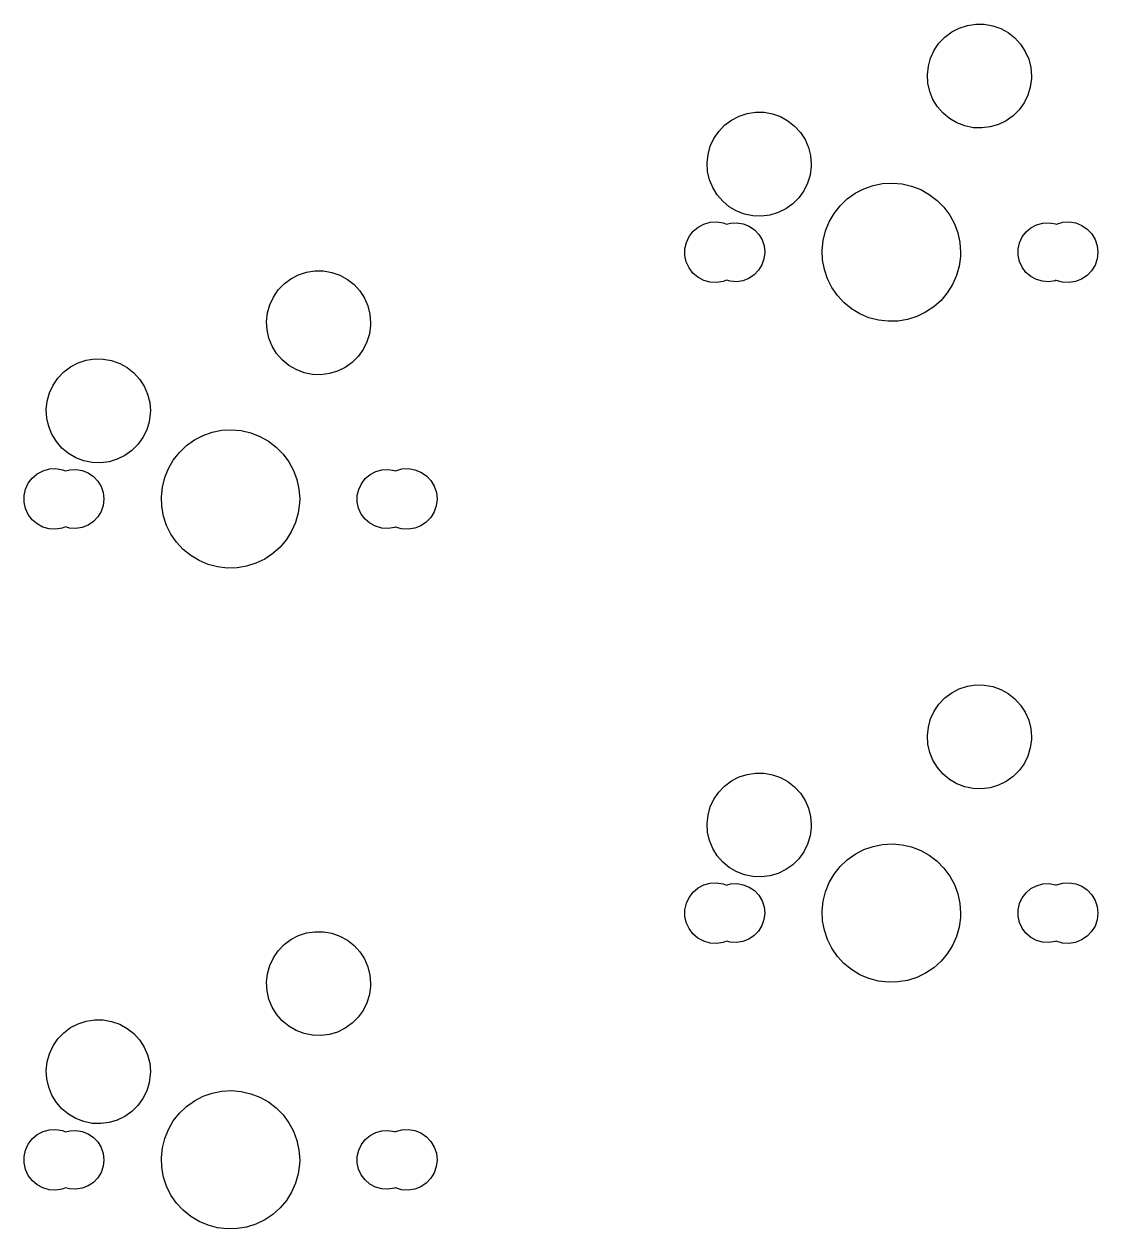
# Model space of a CAD drawing. Extents: x 52 to 375, y -138 to -43.
# Drawn here: x 90.06 to 121.02, y -120.36 to -85.63 of the extents above; entities that cross this region are included whole.
import ezdxf

# ---------------------------------------------------------------- set-up
doc = ezdxf.new("R2010")
doc.units = 0
doc.layers.add('BLACK', color=7, linetype='CONTINUOUS')

msp = doc.modelspace()

# ---------------------------------------------------------------- linework, layer by layer
at = {"layer": 'BLACK', "linetype": 'CONTINUOUS'}
for p, q in [((116.803, -85.8527), (117.021, -85.7392)), ((117.021, -85.7392), (117.254, -85.6628)), ((117.254, -85.6628), (117.497, -85.6257)), ((117.497, -85.6257), (117.743, -85.6287)), ((117.743, -85.6287), (117.985, -85.6718)), ((117.985, -85.6718), (118.217, -85.7538)), ((118.217, -85.7538), (118.432, -85.8726)), ((116.436, -86.178), (116.606, -86.0003)), ((116.606, -86.0003), (116.803, -85.8527)), ((118.432, -85.8726), (118.625, -86.025)), ((118.625, -86.025), (118.79, -86.2068)), ((116.194, -86.6041), (116.298, -86.3811)), ((116.298, -86.3811), (116.436, -86.178)), ((118.79, -86.2068), (118.924, -86.4132)), ((118.924, -86.4132), (119.022, -86.6386)), ((116.129, -86.8409), (116.194, -86.6041)), ((119.022, -86.6386), (119.082, -86.877)), ((116.102, -87.0854), (116.129, -86.8409)), ((116.117, -87.3308), (116.102, -87.0854)), ((119.082, -86.877), (119.102, -87.122)), ((119.102, -87.122), (119.1, -87.1953)), ((116.171, -87.5706), (116.117, -87.3308)), ((119.068, -87.439), (118.997, -87.6742)), ((119.1, -87.1953), (119.068, -87.439)), ((116.263, -87.7983), (116.171, -87.5706)), ((116.392, -88.0079), (116.263, -87.7983)), ((118.997, -87.6742), (118.888, -87.8946)), ((110.671, -88.2792), (110.904, -88.2028)), ((110.904, -88.2028), (111.147, -88.1657)), ((111.147, -88.1657), (111.393, -88.1687)), ((111.393, -88.1687), (111.635, -88.2118)), ((111.635, -88.2118), (111.867, -88.2938)), ((116.553, -88.1937), (116.392, -88.0079)), ((116.742, -88.3507), (116.553, -88.1937)), ((118.744, -88.0942), (118.57, -88.2677)), ((118.888, -87.8946), (118.744, -88.0942)), ((110.086, -88.718), (110.256, -88.5403)), ((110.256, -88.5403), (110.453, -88.3927)), ((110.453, -88.3927), (110.671, -88.2792)), ((111.867, -88.2938), (112.082, -88.4126)), ((112.082, -88.4126), (112.275, -88.565)), ((116.954, -88.4747), (116.742, -88.3507)), ((117.184, -88.5624), (116.954, -88.4747)), ((118.149, -88.5186), (117.914, -88.5892)), ((118.37, -88.4104), (118.149, -88.5186)), ((118.57, -88.2677), (118.37, -88.4104)), ((109.948, -88.9211), (110.086, -88.718)), ((112.275, -88.565), (112.44, -88.7468)), ((112.44, -88.7468), (112.574, -88.9532)), ((117.424, -88.6114), (117.184, -88.5624)), ((117.67, -88.6205), (117.424, -88.6114)), ((117.914, -88.5892), (117.67, -88.6205)), ((109.779, -89.3809), (109.844, -89.1441)), ((109.844, -89.1441), (109.948, -88.9211)), ((112.574, -88.9532), (112.672, -89.1786)), ((112.672, -89.1786), (112.732, -89.417)), ((109.752, -89.6254), (109.779, -89.3809)), ((112.732, -89.417), (112.752, -89.662)), ((109.767, -89.8708), (109.752, -89.6254)), ((109.821, -90.1106), (109.767, -89.8708)), ((112.75, -89.7353), (112.718, -89.979)), ((112.752, -89.662), (112.75, -89.7353)), ((109.913, -90.3383), (109.821, -90.1106)), ((112.647, -90.2142), (112.538, -90.4346)), ((112.718, -89.979), (112.647, -90.2142)), ((114.27, -90.3721), (114.536, -90.2788)), ((114.536, -90.2788), (114.812, -90.2238)), ((114.812, -90.2238), (115.093, -90.2083)), ((115.093, -90.2083), (115.374, -90.2326)), ((115.374, -90.2326), (115.648, -90.2962)), ((115.648, -90.2962), (115.911, -90.3979)), ((110.042, -90.5479), (109.913, -90.3383)), ((110.203, -90.7337), (110.042, -90.5479)), ((112.394, -90.6342), (112.22, -90.8077)), ((112.538, -90.4346), (112.394, -90.6342)), ((113.791, -90.6657), (114.02, -90.5019)), ((114.02, -90.5019), (114.27, -90.3721)), ((115.911, -90.3979), (116.157, -90.5355)), ((116.157, -90.5355), (116.381, -90.7064)), ((110.392, -90.8907), (110.203, -90.7337)), ((110.604, -91.0147), (110.392, -90.8907)), ((112.02, -90.9504), (111.799, -91.0586)), ((112.22, -90.8077), (112.02, -90.9504)), ((113.413, -91.0813), (113.587, -90.8601)), ((113.587, -90.8601), (113.791, -90.6657)), ((116.381, -90.7064), (116.578, -90.9071)), ((116.578, -90.9071), (116.746, -91.1336)), ((109.66, -91.3884), (109.842, -91.3383)), ((109.842, -91.3383), (110.031, -91.3284)), ((110.031, -91.3284), (110.217, -91.3592)), ((110.834, -91.1024), (110.604, -91.0147)), ((111.074, -91.1514), (110.834, -91.1024)), ((111.32, -91.1605), (111.074, -91.1514)), ((111.564, -91.1292), (111.32, -91.1605)), ((111.799, -91.0586), (111.564, -91.1292)), ((113.166, -91.5859), (113.271, -91.3248)), ((113.271, -91.3248), (113.413, -91.0813)), ((116.746, -91.1336), (116.879, -91.3815)), ((119.82, -91.3884), (120.002, -91.3383)), ((120.002, -91.3383), (120.191, -91.3284)), ((120.191, -91.3284), (120.377, -91.3592)), ((109.234, -91.7487), (109.348, -91.5986)), ((109.348, -91.5986), (109.493, -91.4766)), ((109.493, -91.4766), (109.66, -91.3884)), ((110.217, -91.3592), (110.308, -91.3955)), ((110.308, -91.3955), (110.426, -91.3629)), ((110.426, -91.3629), (110.609, -91.3533)), ((110.609, -91.3533), (110.791, -91.3833)), ((110.791, -91.3833), (110.961, -91.4515)), ((110.961, -91.4515), (111.113, -91.5547)), ((111.113, -91.5547), (111.239, -91.6881)), ((113.098, -91.8592), (113.166, -91.5859)), ((116.879, -91.3815), (116.977, -91.6457)), ((116.977, -91.6457), (117.036, -91.9211)), ((118.835, -91.7617), (118.946, -91.6158)), ((118.946, -91.6158), (119.087, -91.4973)), ((119.087, -91.4973), (119.249, -91.4117)), ((119.249, -91.4117), (119.426, -91.3629)), ((119.426, -91.3629), (119.609, -91.3533)), ((119.609, -91.3533), (119.791, -91.3833)), ((119.791, -91.3833), (119.813, -91.3922)), ((119.813, -91.3922), (119.82, -91.3884)), ((120.377, -91.3592), (120.553, -91.4294)), ((120.553, -91.4294), (120.709, -91.5357)), ((120.709, -91.5357), (120.839, -91.673)), ((120.839, -91.673), (120.936, -91.835)), ((109.112, -92.1045), (109.154, -91.92)), ((109.154, -91.92), (109.234, -91.7487)), ((111.239, -91.6881), (111.334, -91.8455)), ((111.334, -91.8455), (111.392, -92.0195)), ((111.392, -92.0195), (111.412, -92.202)), ((113.069, -92.1394), (113.098, -91.8592)), ((117.036, -91.9211), (117.056, -92.202)), ((118.717, -92.1073), (118.757, -91.9281)), ((118.757, -91.9281), (118.835, -91.7617)), ((120.936, -91.835), (120.997, -92.0141)), ((120.997, -92.0141), (121.017, -92.202)), ((109.112, -92.2935), (109.112, -92.1045)), ((109.152, -92.4782), (109.112, -92.2935)), ((111.412, -92.2079), (111.391, -92.3903)), ((111.412, -92.202), (111.412, -92.2079)), ((113.08, -92.4208), (113.069, -92.1394)), ((117.052, -92.3272), (117.014, -92.6063)), ((117.056, -92.202), (117.052, -92.3272)), ((118.717, -92.2908), (118.717, -92.1073)), ((118.755, -92.4703), (118.717, -92.2908)), ((121.017, -92.2081), (120.995, -92.3959)), ((121.017, -92.202), (121.017, -92.2081)), ((109.23, -92.65), (109.152, -92.4782)), ((109.344, -92.801), (109.23, -92.65)), ((111.235, -92.7206), (111.108, -92.8531)), ((111.331, -92.5639), (111.235, -92.7206)), ((111.391, -92.3903), (111.331, -92.5639)), ((113.131, -92.6979), (113.08, -92.4208)), ((113.22, -92.965), (113.131, -92.6979)), ((117.014, -92.6063), (116.938, -92.8774)), ((118.832, -92.6372), (118.755, -92.4703)), ((118.942, -92.7839), (118.832, -92.6372)), ((120.934, -92.5746), (120.835, -92.7359)), ((120.995, -92.3959), (120.934, -92.5746)), ((97.5561, -93.1123), (97.7527, -92.9647)), ((97.7527, -92.9647), (97.9707, -92.8512)), ((97.9707, -92.8512), (98.2044, -92.7748)), ((98.2044, -92.7748), (98.4474, -92.7377)), ((98.4474, -92.7377), (98.6932, -92.7407)), ((98.6932, -92.7407), (98.9352, -92.7838)), ((98.9352, -92.7838), (99.1669, -92.8658)), ((99.1669, -92.8658), (99.3821, -92.9846)), ((99.3821, -92.9846), (99.575, -93.137)), ((109.488, -92.924), (109.344, -92.801)), ((109.654, -93.0133), (109.488, -92.924)), ((109.836, -93.0647), (109.654, -93.0133)), ((110.025, -93.076), (109.836, -93.0647)), ((110.211, -93.0464), (110.025, -93.076)), ((110.308, -93.0084), (110.211, -93.0464)), ((110.42, -93.0401), (110.308, -93.0084)), ((110.604, -93.051), (110.42, -93.0401)), ((110.785, -93.0223), (110.604, -93.051)), ((110.956, -92.9553), (110.785, -93.0223)), ((111.108, -92.8531), (110.956, -92.9553)), ((113.346, -93.217), (113.22, -92.965)), ((116.938, -92.8774), (116.824, -93.135)), ((119.082, -92.9033), (118.942, -92.7839)), ((119.244, -92.9901), (119.082, -92.9033)), ((119.42, -93.0401), (119.244, -92.9901)), ((119.604, -93.051), (119.42, -93.0401)), ((119.785, -93.0223), (119.604, -93.051)), ((119.811, -93.0118), (119.785, -93.0223)), ((119.814, -93.0133), (119.811, -93.0118)), ((119.996, -93.0647), (119.814, -93.0133)), ((120.185, -93.076), (119.996, -93.0647)), ((120.371, -93.0464), (120.185, -93.076)), ((120.547, -92.9774), (120.371, -93.0464)), ((120.704, -92.8723), (120.547, -92.9774)), ((120.835, -92.7359), (120.704, -92.8723)), ((97.2478, -93.4931), (97.3863, -93.29)), ((97.3863, -93.29), (97.5561, -93.1123)), ((99.575, -93.137), (99.7404, -93.3188)), ((99.7404, -93.3188), (99.874, -93.5252)), ((113.506, -93.4487), (113.346, -93.217)), ((116.675, -93.374), (116.494, -93.5896)), ((116.824, -93.135), (116.675, -93.374)), ((97.0786, -93.9529), (97.1443, -93.7161)), ((97.1443, -93.7161), (97.2478, -93.4931)), ((99.874, -93.5252), (99.972, -93.7506)), ((99.972, -93.7506), (100.032, -93.989)), ((113.697, -93.6555), (113.506, -93.4487)), ((113.915, -93.8333), (113.697, -93.6555)), ((116.494, -93.5896), (116.284, -93.7775)), ((97.0524, -94.1974), (97.0786, -93.9529)), ((100.032, -93.989), (100.052, -94.234)), ((114.157, -93.9786), (113.915, -93.8333)), ((114.416, -94.0884), (114.157, -93.9786)), ((114.688, -94.1606), (114.416, -94.0884)), ((115.796, -94.0559), (115.527, -94.1408)), ((116.05, -93.934), (115.796, -94.0559)), ((116.284, -93.7775), (116.05, -93.934)), ((97.0666, -94.4428), (97.0524, -94.1974)), ((97.1206, -94.6826), (97.0666, -94.4428)), ((100.05, -94.3073), (100.018, -94.551)), ((100.052, -94.234), (100.05, -94.3073)), ((114.968, -94.1937), (114.688, -94.1606)), ((115.25, -94.1871), (114.968, -94.1937)), ((115.527, -94.1408), (115.25, -94.1871)), ((97.2131, -94.9103), (97.1206, -94.6826)), ((99.9467, -94.7862), (99.8378, -95.0066)), ((100.018, -94.551), (99.9467, -94.7862)), ((97.3416, -95.1199), (97.2131, -94.9103)), ((97.5025, -95.3057), (97.3416, -95.1199)), ((99.8378, -95.0066), (99.6943, -95.2062)), ((91.2061, -95.6523), (91.4027, -95.5047)), ((91.4027, -95.5047), (91.6207, -95.3912)), ((91.6207, -95.3912), (91.8544, -95.3148)), ((91.8544, -95.3148), (92.0974, -95.2777)), ((92.0974, -95.2777), (92.3432, -95.2807)), ((92.3432, -95.2807), (92.5852, -95.3238)), ((92.5852, -95.3238), (92.8169, -95.4058)), ((92.8169, -95.4058), (93.0321, -95.5246)), ((97.6916, -95.4627), (97.5025, -95.3057)), ((97.9039, -95.5867), (97.6916, -95.4627)), ((99.5202, -95.3797), (99.3201, -95.5224)), ((99.6943, -95.2062), (99.5202, -95.3797)), ((90.8978, -96.0331), (91.0363, -95.83)), ((91.0363, -95.83), (91.2061, -95.6523)), ((93.0321, -95.5246), (93.225, -95.677)), ((93.225, -95.677), (93.3904, -95.8588)), ((98.1335, -95.6744), (97.9039, -95.5867)), ((98.3744, -95.7234), (98.1335, -95.6744)), ((98.62, -95.7325), (98.3744, -95.7234)), ((98.8639, -95.7012), (98.62, -95.7325)), ((99.0993, -95.6306), (98.8639, -95.7012)), ((99.3201, -95.5224), (99.0993, -95.6306)), ((90.7943, -96.2561), (90.8978, -96.0331)), ((93.3904, -95.8588), (93.524, -96.0652)), ((93.524, -96.0652), (93.622, -96.2906)), ((90.7024, -96.7374), (90.7286, -96.4929)), ((90.7286, -96.4929), (90.7943, -96.2561)), ((93.622, -96.2906), (93.6819, -96.529)), ((93.6819, -96.529), (93.702, -96.774)), ((90.7166, -96.9828), (90.7024, -96.7374)), ((93.7002, -96.8473), (93.6681, -97.091)), ((93.702, -96.774), (93.7002, -96.8473)), ((90.7706, -97.2226), (90.7166, -96.9828)), ((90.8631, -97.4503), (90.7706, -97.2226)), ((93.6681, -97.091), (93.5967, -97.3262)), ((90.9916, -97.6599), (90.8631, -97.4503)), ((93.4878, -97.5466), (93.3443, -97.7462)), ((93.5967, -97.3262), (93.4878, -97.5466)), ((94.9702, -97.6139), (95.2201, -97.4841)), ((95.2201, -97.4841), (95.4859, -97.3908)), ((95.4859, -97.3908), (95.7621, -97.3358)), ((95.7621, -97.3358), (96.0433, -97.3203)), ((96.0433, -97.3203), (96.3239, -97.3446)), ((96.3239, -97.3446), (96.5983, -97.4082)), ((96.5983, -97.4082), (96.861, -97.5099)), ((96.861, -97.5099), (97.1067, -97.6475)), ((91.1525, -97.8457), (90.9916, -97.6599)), ((91.3416, -98.0027), (91.1525, -97.8457)), ((93.1702, -97.9197), (92.9701, -98.0624)), ((93.3443, -97.7462), (93.1702, -97.9197)), ((94.5373, -97.9721), (94.741, -97.7777)), ((94.741, -97.7777), (94.9702, -97.6139)), ((97.1067, -97.6475), (97.3306, -97.8184)), ((97.3306, -97.8184), (97.5282, -98.0191)), ((91.5539, -98.1267), (91.3416, -98.0027)), ((91.7835, -98.2144), (91.5539, -98.1267)), ((92.0244, -98.2634), (91.7835, -98.2144)), ((92.27, -98.2725), (92.0244, -98.2634)), ((92.5139, -98.2412), (92.27, -98.2725)), ((92.7493, -98.1706), (92.5139, -98.2412)), ((92.9701, -98.0624), (92.7493, -98.1706)), ((94.2214, -98.4368), (94.3629, -98.1933)), ((94.3629, -98.1933), (94.5373, -97.9721)), ((97.5282, -98.0191), (97.6955, -98.2456)), ((97.6955, -98.2456), (97.8292, -98.4935)), ((90.2983, -98.7106), (90.4427, -98.5886)), ((90.4427, -98.5886), (90.6099, -98.5004)), ((90.6099, -98.5004), (90.7921, -98.4503)), ((90.7921, -98.4503), (90.9808, -98.4404)), ((90.9808, -98.4404), (91.1673, -98.4712)), ((91.1673, -98.4712), (91.2579, -98.5075)), ((91.2579, -98.5075), (91.3761, -98.4749)), ((91.3761, -98.4749), (91.5594, -98.4653)), ((91.5594, -98.4653), (91.7406, -98.4953)), ((91.7406, -98.4953), (91.9111, -98.5635)), ((91.9111, -98.5635), (92.0629, -98.6667)), ((94.1157, -98.6979), (94.2214, -98.4368)), ((97.8292, -98.4935), (97.9267, -98.7577)), ((99.8965, -98.7278), (100.037, -98.6093)), ((100.037, -98.6093), (100.199, -98.5237)), ((100.199, -98.5237), (100.376, -98.4749)), ((100.376, -98.4749), (100.559, -98.4653)), ((100.559, -98.4653), (100.741, -98.4953)), ((100.741, -98.4953), (100.763, -98.5042)), ((100.763, -98.5042), (100.77, -98.5004)), ((100.77, -98.5004), (100.952, -98.4503)), ((100.952, -98.4503), (101.141, -98.4404)), ((101.141, -98.4404), (101.327, -98.4712)), ((101.327, -98.4712), (101.503, -98.5414)), ((101.503, -98.5414), (101.659, -98.6477)), ((90.1037, -99.032), (90.1836, -98.8607)), ((90.1836, -98.8607), (90.2983, -98.7106)), ((92.0629, -98.6667), (92.189, -98.8001)), ((92.189, -98.8001), (92.2836, -98.9575)), ((92.2836, -98.9575), (92.3422, -99.1315)), ((94.0191, -99.2514), (94.0478, -98.9712)), ((94.0478, -98.9712), (94.1157, -98.6979)), ((97.9267, -98.7577), (97.986, -99.0331)), ((99.7073, -99.0401), (99.7849, -98.8737)), ((99.7849, -98.8737), (99.8965, -98.7278)), ((101.659, -98.6477), (101.789, -98.785)), ((101.789, -98.785), (101.886, -98.947)), ((101.886, -98.947), (101.947, -99.1261)), ((90.0618, -99.4055), (90.0625, -99.2165)), ((90.0625, -99.2165), (90.1037, -99.032)), ((92.362, -99.3199), (92.3409, -99.5023)), ((92.3422, -99.1315), (92.362, -99.314)), ((92.362, -99.314), (92.362, -99.3199)), ((94.0301, -99.5328), (94.0191, -99.2514)), ((97.986, -99.0331), (98.0059, -99.314)), ((98.0059, -99.314), (98.002, -99.4392)), ((99.6667, -99.4028), (99.6673, -99.2193)), ((99.6673, -99.2193), (99.7073, -99.0401)), ((101.967, -99.3201), (101.945, -99.5079)), ((101.947, -99.1261), (101.967, -99.314)), ((101.967, -99.314), (101.967, -99.3201)), ((90.1017, -99.5902), (90.0618, -99.4055)), ((90.1804, -99.762), (90.1017, -99.5902)), ((92.2811, -99.6759), (92.1854, -99.8326)), ((92.3409, -99.5023), (92.2811, -99.6759)), ((94.0807, -99.8099), (94.0301, -99.5328)), ((98.002, -99.4392), (97.9645, -99.7183)), ((99.7055, -99.5823), (99.6667, -99.4028)), ((99.7819, -99.7492), (99.7055, -99.5823)), ((101.945, -99.5079), (101.884, -99.6866)), ((90.2942, -99.913), (90.1804, -99.762)), ((90.4377, -100.036), (90.2942, -99.913)), ((92.0584, -99.9651), (91.9058, -100.067)), ((92.1854, -99.8326), (92.0584, -99.9651)), ((94.1699, -100.077), (94.0807, -99.8099)), ((97.888, -99.9894), (97.7741, -100.247)), ((97.9645, -99.7183), (97.888, -99.9894)), ((99.8924, -99.8959), (99.7819, -99.7492)), ((100.032, -100.015), (99.8924, -99.8959)), ((100.194, -100.102), (100.032, -100.015)), ((101.654, -99.9843), (101.497, -100.089)), ((101.785, -99.8479), (101.654, -99.9843)), ((101.884, -99.6866), (101.785, -99.8479)), ((90.6042, -100.125), (90.4377, -100.036)), ((90.7861, -100.177), (90.6042, -100.125)), ((90.9747, -100.188), (90.7861, -100.177)), ((91.1614, -100.158), (90.9747, -100.188)), ((91.2583, -100.12), (91.1614, -100.158)), ((91.3702, -100.152), (91.2583, -100.12)), ((91.5535, -100.163), (91.3702, -100.152)), ((91.7349, -100.134), (91.5535, -100.163)), ((91.9058, -100.067), (91.7349, -100.134)), ((94.2958, -100.329), (94.1699, -100.077)), ((94.4559, -100.561), (94.2958, -100.329)), ((97.7741, -100.247), (97.6251, -100.486)), ((100.37, -100.152), (100.194, -100.102)), ((100.554, -100.163), (100.37, -100.152)), ((100.735, -100.134), (100.554, -100.163)), ((100.761, -100.124), (100.735, -100.134)), ((100.764, -100.125), (100.761, -100.124)), ((100.946, -100.177), (100.764, -100.125)), ((101.135, -100.188), (100.946, -100.177)), ((101.321, -100.158), (101.135, -100.188)), ((101.497, -100.089), (101.321, -100.158)), ((94.6471, -100.767), (94.4559, -100.561)), ((97.4439, -100.702), (97.2341, -100.889)), ((97.6251, -100.486), (97.4439, -100.702)), ((94.8655, -100.945), (94.6471, -100.767)), ((95.1068, -101.091), (94.8655, -100.945)), ((96.9999, -101.046), (96.746, -101.168)), ((97.2341, -100.889), (96.9999, -101.046)), ((95.3661, -101.2), (95.1068, -101.091)), ((95.6384, -101.273), (95.3661, -101.2)), ((95.9181, -101.306), (95.6384, -101.273)), ((96.1996, -101.299), (95.9181, -101.306)), ((96.4775, -101.253), (96.1996, -101.299)), ((96.746, -101.168), (96.4775, -101.253)), ((116.803, -104.903), (117.021, -104.789)), ((117.021, -104.789), (117.254, -104.713)), ((117.254, -104.713), (117.497, -104.676)), ((117.497, -104.676), (117.743, -104.679)), ((117.743, -104.679), (117.985, -104.722)), ((117.985, -104.722), (118.217, -104.804)), ((118.217, -104.804), (118.432, -104.923)), ((116.298, -105.431), (116.436, -105.228)), ((116.436, -105.228), (116.606, -105.05)), ((116.606, -105.05), (116.803, -104.903)), ((118.432, -104.923), (118.625, -105.075)), ((118.625, -105.075), (118.79, -105.257)), ((116.194, -105.654), (116.298, -105.431)), ((118.79, -105.257), (118.924, -105.463)), ((118.924, -105.463), (119.022, -105.689)), ((116.102, -106.135), (116.129, -105.891)), ((116.129, -105.891), (116.194, -105.654)), ((119.022, -105.689), (119.082, -105.927)), ((119.082, -105.927), (119.102, -106.172)), ((116.117, -106.381), (116.102, -106.135)), ((119.1, -106.245), (119.068, -106.489)), ((119.102, -106.172), (119.1, -106.245)), ((116.171, -106.621), (116.117, -106.381)), ((116.263, -106.848), (116.171, -106.621)), ((119.068, -106.489), (118.997, -106.724)), ((116.392, -107.058), (116.263, -106.848)), ((118.888, -106.945), (118.744, -107.144)), ((118.997, -106.724), (118.888, -106.945)), ((110.671, -107.329), (110.904, -107.253)), ((110.904, -107.253), (111.147, -107.216)), ((111.147, -107.216), (111.393, -107.219)), ((111.393, -107.219), (111.635, -107.262)), ((111.635, -107.262), (111.867, -107.344)), ((116.553, -107.244), (116.392, -107.058)), ((116.742, -107.401), (116.553, -107.244)), ((118.744, -107.144), (118.57, -107.318)), ((110.086, -107.768), (110.256, -107.59)), ((110.256, -107.59), (110.453, -107.443)), ((110.453, -107.443), (110.671, -107.329)), ((111.867, -107.344), (112.082, -107.463)), ((112.082, -107.463), (112.275, -107.615)), ((112.275, -107.615), (112.44, -107.797)), ((116.954, -107.525), (116.742, -107.401)), ((117.184, -107.612), (116.954, -107.525)), ((117.424, -107.661), (117.184, -107.612)), ((117.67, -107.67), (117.424, -107.661)), ((117.914, -107.639), (117.67, -107.67)), ((118.149, -107.569), (117.914, -107.639)), ((118.37, -107.46), (118.149, -107.569)), ((118.57, -107.318), (118.37, -107.46)), ((109.844, -108.194), (109.948, -107.971)), ((109.948, -107.971), (110.086, -107.768)), ((112.44, -107.797), (112.574, -108.003)), ((112.574, -108.003), (112.672, -108.229)), ((109.779, -108.431), (109.844, -108.194)), ((112.672, -108.229), (112.732, -108.467)), ((109.752, -108.675), (109.779, -108.431)), ((109.767, -108.921), (109.752, -108.675)), ((112.732, -108.467), (112.752, -108.712)), ((109.821, -109.161), (109.767, -108.921)), ((112.718, -109.029), (112.647, -109.264)), ((112.75, -108.785), (112.718, -109.029)), ((112.752, -108.712), (112.75, -108.785)), ((109.913, -109.388), (109.821, -109.161)), ((110.042, -109.598), (109.913, -109.388)), ((112.647, -109.264), (112.538, -109.485)), ((114.27, -109.422), (114.536, -109.329)), ((114.536, -109.329), (114.812, -109.274)), ((114.812, -109.274), (115.093, -109.258)), ((115.093, -109.258), (115.374, -109.283)), ((115.374, -109.283), (115.648, -109.346)), ((115.648, -109.346), (115.911, -109.448)), ((110.203, -109.784), (110.042, -109.598)), ((112.394, -109.684), (112.22, -109.858)), ((112.538, -109.485), (112.394, -109.684)), ((113.587, -109.91), (113.791, -109.716)), ((113.791, -109.716), (114.02, -109.552)), ((114.02, -109.552), (114.27, -109.422)), ((115.911, -109.448), (116.157, -109.585)), ((116.157, -109.585), (116.381, -109.756)), ((110.392, -109.941), (110.203, -109.784)), ((110.604, -110.065), (110.392, -109.941)), ((110.834, -110.152), (110.604, -110.065)), ((112.02, -110), (111.799, -110.109)), ((112.22, -109.858), (112.02, -110)), ((113.413, -110.131), (113.587, -109.91)), ((116.381, -109.756), (116.578, -109.957)), ((116.578, -109.957), (116.746, -110.184)), ((109.493, -110.527), (109.66, -110.438)), ((109.66, -110.438), (109.842, -110.388)), ((109.842, -110.388), (110.031, -110.378)), ((110.031, -110.378), (110.217, -110.409)), ((110.217, -110.409), (110.308, -110.445)), ((110.308, -110.445), (110.426, -110.413)), ((110.426, -110.413), (110.609, -110.403)), ((110.609, -110.403), (110.791, -110.433)), ((110.791, -110.433), (110.961, -110.501)), ((111.074, -110.201), (110.834, -110.152)), ((111.32, -110.21), (111.074, -110.201)), ((111.564, -110.179), (111.32, -110.21)), ((111.799, -110.109), (111.564, -110.179)), ((113.166, -110.636), (113.271, -110.375)), ((113.271, -110.375), (113.413, -110.131)), ((116.746, -110.184), (116.879, -110.431)), ((116.879, -110.431), (116.977, -110.696)), ((119.249, -110.462), (119.426, -110.413)), ((119.426, -110.413), (119.609, -110.403)), ((119.609, -110.403), (119.791, -110.433)), ((119.791, -110.433), (119.813, -110.442)), ((119.813, -110.442), (119.82, -110.438)), ((119.82, -110.438), (120.002, -110.388)), ((120.002, -110.388), (120.191, -110.378)), ((120.191, -110.378), (120.377, -110.409)), ((120.377, -110.409), (120.553, -110.479)), ((109.234, -110.799), (109.348, -110.649)), ((109.348, -110.649), (109.493, -110.527)), ((110.961, -110.501), (111.113, -110.605)), ((111.113, -110.605), (111.239, -110.738)), ((111.239, -110.738), (111.334, -110.895)), ((113.098, -110.909), (113.166, -110.636)), ((116.977, -110.696), (117.036, -110.971)), ((118.835, -110.812), (118.946, -110.666)), ((118.946, -110.666), (119.087, -110.547)), ((119.087, -110.547), (119.249, -110.462)), ((120.553, -110.479), (120.709, -110.586)), ((120.709, -110.586), (120.839, -110.723)), ((120.839, -110.723), (120.936, -110.885)), ((109.112, -111.154), (109.154, -110.97)), ((109.154, -110.97), (109.234, -110.799)), ((111.334, -110.895), (111.392, -111.069)), ((111.392, -111.069), (111.412, -111.252)), ((113.069, -111.189), (113.098, -110.909)), ((117.036, -110.971), (117.056, -111.252)), ((118.717, -111.157), (118.757, -110.978)), ((118.757, -110.978), (118.835, -110.812)), ((120.936, -110.885), (120.997, -111.064)), ((120.997, -111.064), (121.017, -111.252)), ((109.112, -111.343), (109.112, -111.154)), ((109.152, -111.528), (109.112, -111.343)), ((111.391, -111.44), (111.331, -111.614)), ((111.412, -111.258), (111.391, -111.44)), ((111.412, -111.252), (111.412, -111.258)), ((113.08, -111.471), (113.069, -111.189)), ((113.131, -111.748), (113.08, -111.471)), ((117.052, -111.377), (117.014, -111.656)), ((117.056, -111.252), (117.052, -111.377)), ((118.717, -111.341), (118.717, -111.157)), ((118.755, -111.52), (118.717, -111.341)), ((120.995, -111.446), (120.934, -111.625)), ((121.017, -111.258), (120.995, -111.446)), ((121.017, -111.252), (121.017, -111.258)), ((97.9707, -111.901), (98.2044, -111.825)), ((98.2044, -111.825), (98.4474, -111.788)), ((98.4474, -111.788), (98.6932, -111.791)), ((98.6932, -111.791), (98.9352, -111.834)), ((109.23, -111.7), (109.152, -111.528)), ((109.344, -111.851), (109.23, -111.7)), ((111.235, -111.771), (111.108, -111.903)), ((111.331, -111.614), (111.235, -111.771)), ((113.22, -112.015), (113.131, -111.748)), ((117.014, -111.656), (116.938, -111.927)), ((118.832, -111.687), (118.755, -111.52)), ((118.942, -111.834), (118.832, -111.687)), ((120.835, -111.786), (120.704, -111.922)), ((120.934, -111.625), (120.835, -111.786)), ((97.3863, -112.34), (97.5561, -112.162)), ((97.5561, -112.162), (97.7527, -112.015)), ((97.7527, -112.015), (97.9707, -111.901)), ((98.9352, -111.834), (99.1669, -111.916)), ((99.1669, -111.916), (99.3821, -112.035)), ((99.3821, -112.035), (99.575, -112.187)), ((109.488, -111.974), (109.344, -111.851)), ((109.654, -112.063), (109.488, -111.974)), ((109.836, -112.115), (109.654, -112.063)), ((110.025, -112.126), (109.836, -112.115)), ((110.211, -112.096), (110.025, -112.126)), ((110.308, -112.058), (110.211, -112.096)), ((110.42, -112.09), (110.308, -112.058)), ((110.604, -112.101), (110.42, -112.09)), ((110.785, -112.072), (110.604, -112.101)), ((110.956, -112.005), (110.785, -112.072)), ((111.108, -111.903), (110.956, -112.005)), ((113.346, -112.267), (113.22, -112.015)), ((116.938, -111.927), (116.824, -112.185)), ((119.082, -111.953), (118.942, -111.834)), ((119.244, -112.04), (119.082, -111.953)), ((119.42, -112.09), (119.244, -112.04)), ((119.604, -112.101), (119.42, -112.09)), ((119.785, -112.072), (119.604, -112.101)), ((119.811, -112.062), (119.785, -112.072)), ((119.814, -112.063), (119.811, -112.062)), ((119.996, -112.115), (119.814, -112.063)), ((120.185, -112.126), (119.996, -112.115)), ((120.371, -112.096), (120.185, -112.126)), ((120.547, -112.027), (120.371, -112.096)), ((120.704, -111.922), (120.547, -112.027)), ((97.2478, -112.543), (97.3863, -112.34)), ((99.575, -112.187), (99.7404, -112.369)), ((99.7404, -112.369), (99.874, -112.575)), ((113.506, -112.499), (113.346, -112.267)), ((113.697, -112.705), (113.506, -112.499)), ((116.675, -112.424), (116.494, -112.64)), ((116.824, -112.185), (116.675, -112.424)), ((97.0786, -113.003), (97.1443, -112.766)), ((97.1443, -112.766), (97.2478, -112.543)), ((99.874, -112.575), (99.972, -112.801)), ((99.972, -112.801), (100.032, -113.039)), ((113.915, -112.883), (113.697, -112.705)), ((116.284, -112.827), (116.05, -112.984)), ((116.494, -112.64), (116.284, -112.827)), ((97.0524, -113.247), (97.0786, -113.003)), ((100.032, -113.039), (100.052, -113.284)), ((114.157, -113.029), (113.915, -112.883)), ((114.416, -113.138), (114.157, -113.029)), ((114.688, -113.211), (114.416, -113.138)), ((114.968, -113.244), (114.688, -113.211)), ((115.527, -113.191), (115.25, -113.237)), ((115.796, -113.106), (115.527, -113.191)), ((116.05, -112.984), (115.796, -113.106)), ((97.0666, -113.493), (97.0524, -113.247)), ((97.1206, -113.733), (97.0666, -113.493)), ((100.05, -113.357), (100.018, -113.601)), ((100.052, -113.284), (100.05, -113.357)), ((115.25, -113.237), (114.968, -113.244)), ((97.2131, -113.96), (97.1206, -113.733)), ((99.9467, -113.836), (99.8378, -114.057)), ((100.018, -113.601), (99.9467, -113.836)), ((97.3416, -114.17), (97.2131, -113.96)), ((97.5025, -114.356), (97.3416, -114.17)), ((99.6943, -114.256), (99.5202, -114.43)), ((99.8378, -114.057), (99.6943, -114.256)), ((91.2061, -114.702), (91.4027, -114.555)), ((91.4027, -114.555), (91.6207, -114.441)), ((91.6207, -114.441), (91.8544, -114.365)), ((91.8544, -114.365), (92.0974, -114.328)), ((92.0974, -114.328), (92.3432, -114.331)), ((92.3432, -114.331), (92.5852, -114.374)), ((92.5852, -114.374), (92.8169, -114.456)), ((92.8169, -114.456), (93.0321, -114.575)), ((93.0321, -114.575), (93.225, -114.727)), ((97.6916, -114.513), (97.5025, -114.356)), ((97.9039, -114.637), (97.6916, -114.513)), ((99.3201, -114.572), (99.0993, -114.681)), ((99.5202, -114.43), (99.3201, -114.572)), ((90.8978, -115.083), (91.0363, -114.88)), ((91.0363, -114.88), (91.2061, -114.702)), ((93.225, -114.727), (93.3904, -114.909)), ((93.3904, -114.909), (93.524, -115.115)), ((98.1335, -114.724), (97.9039, -114.637)), ((98.3744, -114.773), (98.1335, -114.724)), ((98.62, -114.782), (98.3744, -114.773)), ((98.8639, -114.751), (98.62, -114.782)), ((99.0993, -114.681), (98.8639, -114.751)), ((90.7943, -115.306), (90.8978, -115.083)), ((93.524, -115.115), (93.622, -115.341)), ((90.7024, -115.787), (90.7286, -115.543)), ((90.7286, -115.543), (90.7943, -115.306)), ((93.622, -115.341), (93.6819, -115.579)), ((93.6819, -115.579), (93.702, -115.824)), ((90.7166, -116.033), (90.7024, -115.787)), ((93.7002, -115.897), (93.6681, -116.141)), ((93.702, -115.824), (93.7002, -115.897)), ((90.7706, -116.273), (90.7166, -116.033)), ((90.8631, -116.5), (90.7706, -116.273)), ((93.6681, -116.141), (93.5967, -116.376)), ((90.9916, -116.71), (90.8631, -116.5)), ((93.4878, -116.597), (93.3443, -116.796)), ((93.5967, -116.376), (93.4878, -116.597)), ((94.741, -116.828), (94.9702, -116.664)), ((94.9702, -116.664), (95.2201, -116.534)), ((95.2201, -116.534), (95.4859, -116.441)), ((95.4859, -116.441), (95.7621, -116.386)), ((95.7621, -116.386), (96.0433, -116.37)), ((96.0433, -116.37), (96.3239, -116.395)), ((96.3239, -116.395), (96.5983, -116.458)), ((96.5983, -116.458), (96.861, -116.56)), ((96.861, -116.56), (97.1067, -116.697)), ((91.1525, -116.896), (90.9916, -116.71)), ((91.3416, -117.053), (91.1525, -116.896)), ((93.1702, -116.97), (92.9701, -117.112)), ((93.3443, -116.796), (93.1702, -116.97)), ((94.3629, -117.243), (94.5373, -117.022)), ((94.5373, -117.022), (94.741, -116.828)), ((97.1067, -116.697), (97.3306, -116.868)), ((97.3306, -116.868), (97.5282, -117.069)), ((91.5539, -117.177), (91.3416, -117.053)), ((91.7835, -117.264), (91.5539, -117.177)), ((92.0244, -117.313), (91.7835, -117.264)), ((92.27, -117.322), (92.0244, -117.313)), ((92.5139, -117.291), (92.27, -117.322)), ((92.7493, -117.221), (92.5139, -117.291)), ((92.9701, -117.112), (92.7493, -117.221)), ((94.2214, -117.487), (94.3629, -117.243)), ((97.5282, -117.069), (97.6955, -117.296)), ((97.6955, -117.296), (97.8292, -117.543)), ((90.2983, -117.761), (90.4427, -117.639)), ((90.4427, -117.639), (90.6099, -117.55)), ((90.6099, -117.55), (90.7921, -117.5)), ((90.7921, -117.5), (90.9808, -117.49)), ((90.9808, -117.49), (91.1673, -117.521)), ((91.1673, -117.521), (91.2579, -117.557)), ((91.2579, -117.557), (91.3761, -117.525)), ((91.3761, -117.525), (91.5594, -117.515)), ((91.5594, -117.515), (91.7406, -117.545)), ((91.7406, -117.545), (91.9111, -117.613)), ((91.9111, -117.613), (92.0629, -117.717)), ((92.0629, -117.717), (92.189, -117.85)), ((94.1157, -117.748), (94.2214, -117.487)), ((97.8292, -117.543), (97.9267, -117.808)), ((99.8965, -117.778), (100.037, -117.659)), ((100.037, -117.659), (100.199, -117.574)), ((100.199, -117.574), (100.376, -117.525)), ((100.376, -117.525), (100.559, -117.515)), ((100.559, -117.515), (100.741, -117.545)), ((100.741, -117.545), (100.763, -117.554)), ((100.763, -117.554), (100.77, -117.55)), ((100.77, -117.55), (100.952, -117.5)), ((100.952, -117.5), (101.141, -117.49)), ((101.141, -117.49), (101.327, -117.521)), ((101.327, -117.521), (101.503, -117.591)), ((101.503, -117.591), (101.659, -117.698)), ((101.659, -117.698), (101.789, -117.835)), ((90.0625, -118.266), (90.1037, -118.082)), ((90.1037, -118.082), (90.1836, -117.911)), ((90.1836, -117.911), (90.2983, -117.761)), ((92.189, -117.85), (92.2836, -118.007)), ((92.2836, -118.007), (92.3422, -118.181)), ((94.0191, -118.301), (94.0478, -118.021)), ((94.0478, -118.021), (94.1157, -117.748)), ((97.9267, -117.808), (97.986, -118.083)), ((97.986, -118.083), (98.0059, -118.364)), ((99.7073, -118.09), (99.7849, -117.924)), ((99.7849, -117.924), (99.8965, -117.778)), ((101.789, -117.835), (101.886, -117.997)), ((101.886, -117.997), (101.947, -118.176)), ((90.0618, -118.455), (90.0625, -118.266)), ((92.362, -118.37), (92.3409, -118.552)), ((92.3422, -118.181), (92.362, -118.364)), ((92.362, -118.364), (92.362, -118.37)), ((94.0301, -118.583), (94.0191, -118.301)), ((98.0059, -118.364), (98.002, -118.489)), ((99.6667, -118.453), (99.6673, -118.269)), ((99.6673, -118.269), (99.7073, -118.09)), ((101.967, -118.37), (101.945, -118.558)), ((101.947, -118.176), (101.967, -118.364)), ((101.967, -118.364), (101.967, -118.37)), ((90.1017, -118.64), (90.0618, -118.455)), ((90.1804, -118.812), (90.1017, -118.64)), ((92.2811, -118.726), (92.1854, -118.883)), ((92.3409, -118.552), (92.2811, -118.726)), ((94.0807, -118.86), (94.0301, -118.583)), ((97.9645, -118.768), (97.888, -119.039)), ((98.002, -118.489), (97.9645, -118.768)), ((99.7055, -118.632), (99.6667, -118.453)), ((99.7819, -118.799), (99.7055, -118.632)), ((101.884, -118.737), (101.785, -118.898)), ((101.945, -118.558), (101.884, -118.737)), ((90.2942, -118.963), (90.1804, -118.812)), ((90.4377, -119.086), (90.2942, -118.963)), ((90.6042, -119.175), (90.4377, -119.086)), ((91.9058, -119.117), (91.7349, -119.184)), ((92.0584, -119.015), (91.9058, -119.117)), ((92.1854, -118.883), (92.0584, -119.015)), ((94.1699, -119.127), (94.0807, -118.86)), ((97.888, -119.039), (97.7741, -119.297)), ((99.8924, -118.946), (99.7819, -118.799)), ((100.032, -119.065), (99.8924, -118.946)), ((100.194, -119.152), (100.032, -119.065)), ((101.654, -119.034), (101.497, -119.139)), ((101.785, -118.898), (101.654, -119.034)), ((90.7861, -119.227), (90.6042, -119.175)), ((90.9747, -119.238), (90.7861, -119.227)), ((91.1614, -119.208), (90.9747, -119.238)), ((91.2583, -119.17), (91.1614, -119.208)), ((91.3702, -119.202), (91.2583, -119.17)), ((91.5535, -119.213), (91.3702, -119.202)), ((91.7349, -119.184), (91.5535, -119.213)), ((94.2958, -119.379), (94.1699, -119.127)), ((94.4559, -119.611), (94.2958, -119.379)), ((97.7741, -119.297), (97.6251, -119.536)), ((100.37, -119.202), (100.194, -119.152)), ((100.554, -119.213), (100.37, -119.202)), ((100.735, -119.184), (100.554, -119.213)), ((100.761, -119.174), (100.735, -119.184)), ((100.764, -119.175), (100.761, -119.174)), ((100.946, -119.227), (100.764, -119.175)), ((101.135, -119.238), (100.946, -119.227)), ((101.321, -119.208), (101.135, -119.238)), ((101.497, -119.139), (101.321, -119.208)), ((94.6471, -119.817), (94.4559, -119.611)), ((94.8655, -119.995), (94.6471, -119.817)), ((97.4439, -119.752), (97.2341, -119.939)), ((97.6251, -119.536), (97.4439, -119.752)), ((95.1068, -120.141), (94.8655, -119.995)), ((95.3661, -120.25), (95.1068, -120.141)), ((96.9999, -120.096), (96.746, -120.218)), ((97.2341, -119.939), (96.9999, -120.096)), ((95.6384, -120.323), (95.3661, -120.25)), ((95.9181, -120.356), (95.6384, -120.323)), ((96.1996, -120.349), (95.9181, -120.356)), ((96.4775, -120.303), (96.1996, -120.349)), ((96.746, -120.218), (96.4775, -120.303))]:
    msp.add_line(p, q, dxfattribs=at)

doc.saveas('drawing.dxf')
